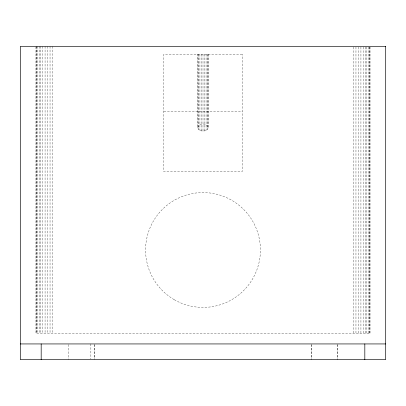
<?xml version="1.0" encoding="UTF-8"?>
<svg xmlns="http://www.w3.org/2000/svg" width="406" height="406" viewBox="0 0 406 406"><rect width="100%" height="100%" fill="white"/><g stroke="black" fill="none" stroke-linecap="round" stroke-linejoin="round"><path stroke-width="0.3" stroke-dasharray="2.03 1.52" d="M197.768 127.54C198.635 122.795 207.364 122.8 208.237 127.54C207.37 132.29 198.63 132.29 197.768 127.54L197.768 54.231M163.851 111.655L242.149 111.655M370.049 47.035L370.049 333.504L35.946 333.504L35.946 46.401M369.846 47.035L369.846 333.504M369.237 47.035L369.237 333.504M368.232 47.035L368.232 333.504M366.862 47.035L366.862 333.504M365.161 47.035L365.161 333.504M363.167 47.035L363.167 333.504M360.929 47.035L360.929 333.504M358.508 47.035L358.508 333.504M355.96 47.035L355.96 333.504M353.347 47.035L353.347 333.504M337.416 344.567L337.416 359.599M337.361 344.567L337.361 359.599M311.372 344.567L311.372 359.599M311.316 344.567L311.316 359.599M208.237 54.231L208.237 127.54M207.973 54.231L207.973 128.631M207.233 54.231L207.233 129.615M206.075 54.231L206.075 130.402M204.619 54.231L204.619 130.905M203 54.231L203 131.077M201.381 54.231L201.381 130.905M199.925 54.231L199.925 130.402M198.767 54.231L198.767 129.615M198.026 54.231L198.026 128.631M94.684 344.567L94.684 359.599M94.243 344.567L94.243 358.975M90.863 343.938L90.863 358.975M68.584 344.567L68.584 359.599M52.653 46.401L52.653 333.504M50.039 46.401L50.039 333.504M47.492 46.401L47.492 333.504M45.071 46.401L45.071 333.504M42.833 46.401L42.833 333.504M40.839 46.401L40.839 333.504M39.138 46.401L39.138 333.504M37.768 46.401L37.768 333.504M36.763 46.401L36.763 333.504M36.154 46.401L36.154 333.504M242.149 54.231L163.851 54.231L163.851 171.687L242.149 171.687L242.149 54.231M174.291 299.714A57.419 57.419 0 0 0 260.419 249.984A57.419 57.419 0 0 0 174.291 200.26A57.419 57.419 0 0 0 174.291 299.714"/><path stroke-width="0.61" d="M20.3 343.938L385.7 343.938M364.821 343.938L364.821 359.599M41.179 343.938L41.179 359.599M385.7 46.401L20.3 46.401L20.3 359.599L385.7 359.599L385.7 46.401"/></g></svg>
